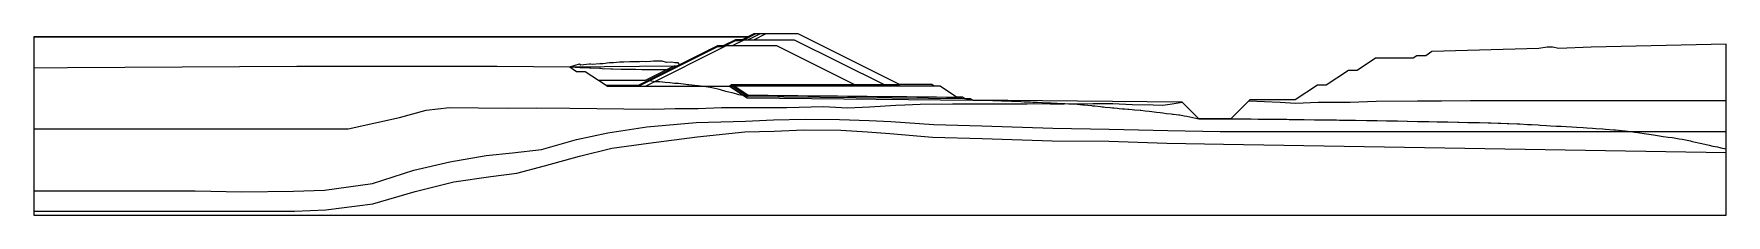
# Model space of a CAD drawing. Extents: x 0 to 574, y 1568 to 1629.
import ezdxf

# ---------------------------------------------------------------- set-up
doc = ezdxf.new("R2010")
doc.units = 0

msp = doc.modelspace()

# ---------------------------------------------------------------- linework, layer by layer
at = {"layer": 'EXTERNAL', "color": 6}
msp.add_lwpolyline([(0, 1596.75), (0, 1575.77), (0, 1568.84), (0, 1567.51), (574.39, 1567.51), (574.39, 1588.72), (574.39, 1595.84), (574.39, 1606.37), (574.39, 1625.54), (528.62, 1624.5), (517.65, 1624.01), (515.45, 1624.5), (513.63, 1624.5), (510.84, 1624), (474.55, 1622.99), (472.46, 1621.6), (469.46, 1621.6), (468.21, 1620.76), (455.41, 1620.77), (449.16, 1616.6), (446.16, 1616.6), (438.66, 1611.6), (435.66, 1611.6), (428.16, 1606.6), (412.71, 1606.6), (412.38, 1606.27), (406.26, 1600.16), (395.46, 1600.16), (389.78, 1605.78), (318.69, 1606.49), (317.93, 1607), (315.93, 1607.02), (315.17, 1607.53), (313.17, 1607.55), (307.58, 1611.27), (305.58, 1611.27), (304.83, 1611.77), (293.83, 1611.77), (259.37, 1629), (248.37, 1629), (246.37, 1629), (244.97, 1629), (244.37, 1629), (242.37, 1628), (0, 1628), (0, 1617.51), (0, 1596.75)], dxfattribs=at)
at = {"layer": 'MATERIAL', "color": 3}
for points in [[(0, 1617.51), (11.42, 1617.58), (89.3, 1618), (140.15, 1618.04), (157.23, 1618.05), (181.92, 1617.77), (184.18, 1616.26), (187.18, 1616.26), (191.67, 1613.26), (194.22, 1611.56), (194.68, 1611.26), (204.65, 1611.26), (205.25, 1611.56), (218.38, 1618.13), (232.12, 1625), (234.12, 1625), (238.12, 1627), (240.37, 1627), (242.37, 1628)], [(234.72, 1625), (235.12, 1625), (237.12, 1625), (241.12, 1627), (240.97, 1627), (240.37, 1626.7), (239.52, 1626.7)], [(234.72, 1625), (238.12, 1626.7), (239.52, 1626.7)], [(240.37, 1627), (240.97, 1627)], [(240.97, 1627), (244.97, 1629)], [(241.12, 1627), (242.37, 1627), (246.37, 1629)], [(242.37, 1627), (244.37, 1627), (258.12, 1627), (288.58, 1611.77), (293.83, 1611.77)], [(244.37, 1627), (248.37, 1629)], [(205.25, 1611.26), (218.98, 1618.13), (232.12, 1624.7), (234.12, 1624.7)], [(207.65, 1611.26), (235.12, 1625)], [(234.12, 1625), (234.72, 1625)], [(234.12, 1624.7), (234.72, 1625)], [(237.12, 1625), (252.12, 1625), (278.58, 1611.77), (288.58, 1611.77)], [(181.92, 1617.77), (217.36, 1618.12)], [(191.67, 1613.26), (207.65, 1613.26), (217.36, 1618.12), (218.38, 1618.13)], [(194.22, 1611.56), (205.25, 1611.56)], [(204.65, 1611.26), (205.25, 1611.26), (207.65, 1611.26)], [(207.65, 1611.26), (208.65, 1611.26)], [(208.65, 1611.26), (236.1, 1611.27), (236.85, 1611.77), (278.58, 1611.77)], [(236.98, 1611.27), (236.1, 1611.27), (242.12, 1607.26), (318.69, 1606.49)], [(305.58, 1611.27), (237.87, 1611.27), (236.98, 1611.27), (242.32, 1607.72), (315.93, 1607.02)], [(237.87, 1611.27), (242.47, 1608.22), (313.17, 1607.55)], [(0, 1596.75), (106.68, 1596.75), (124.1, 1600.61), (133.12, 1603.1), (141.08, 1603.99), (160.74, 1603.77), (170.67, 1603.88), (181.92, 1603.77), (200.26, 1603.55), (210.42, 1603.45), (217.63, 1603.66), (225.49, 1603.66), (233.35, 1603.99), (244.49, 1603.99), (255.62, 1603.99), (268.07, 1604.32), (276.15, 1603.88), (283.69, 1604.21), (292.53, 1604.76), (295.63, 1604.92), (300.83, 1605.19), (311.81, 1605.28), (314.26, 1605.3), (325.07, 1605.3), (330.02, 1605.3), (337.19, 1605.3), (339.25, 1605.38), (345.01, 1605.32), (349.76, 1605.32), (359.51, 1605.33), (366.17, 1605.33), (372.75, 1605.07), (379.94, 1604.88), (383.19, 1604.82), (386.31, 1605.27), (389.78, 1605.78)], [(412.38, 1606.27), (423, 1605.78), (428.21, 1605.49), (435.88, 1605.88), (446.8, 1605.78), (455.65, 1606.17), (469.61, 1606.27), (477.77, 1606.27), (487.6, 1606.37), (493.21, 1606.37), (574.39, 1606.37)], [(0, 1575.77), (54.78, 1575.77), (70.55, 1575.41), (88.11, 1575.59), (98.68, 1575.94), (114.99, 1578.27), (128.97, 1582.75), (141.15, 1585.62), (153.52, 1587.77), (162.51, 1588.64), (172.36, 1589.72), (184.19, 1593.12), (194.77, 1595.45), (208.03, 1597.42), (224.85, 1598.88), (241.51, 1599.42), (251.07, 1599.82), (261.82, 1600.02), (273.43, 1599.99), (283.53, 1599.62), (290.89, 1599.22), (305.43, 1598.23), (321.76, 1597.83), (345.85, 1597.03), (364.97, 1596.63), (384.88, 1596.24), (402.6, 1595.84), (574.39, 1595.84)], [(0, 1568.84), (88.52, 1568.84), (99.1, 1569.36), (115.04, 1571.32), (129.41, 1575.5), (142.6, 1578.77), (155.14, 1580.6), (163.9, 1581.77), (173.3, 1584.26), (185.19, 1587.52), (196.17, 1590.27), (208.58, 1591.97), (225.17, 1594.05), (241.37, 1595.75), (251.3, 1596.02), (261.36, 1596.41), (273.9, 1596.28), (282.91, 1595.75), (290.49, 1595.23), (304.99, 1593.93), (321.84, 1593.53), (345.62, 1592.75), (364.83, 1592.62), (384.55, 1591.97), (403.76, 1591.57), (574.39, 1588.72)]]:
    msp.add_lwpolyline(points, dxfattribs=at)
at = {"layer": 'WATER_TABLE', "color": 5}
msp.add_lwpolyline([(0, 1628), (3.46, 1628), (6.92, 1628), (10.39, 1628), (13.85, 1628), (17.31, 1628), (20.77, 1628), (24.24, 1628), (27.7, 1628), (31.16, 1628), (34.62, 1628), (38.09, 1628), (41.55, 1628), (45.01, 1628), (48.47, 1628), (51.94, 1628), (55.4, 1628), (58.86, 1628), (62.32, 1628), (65.79, 1628), (69.25, 1628), (72.71, 1628), (76.17, 1628), (79.64, 1628), (83.1, 1628), (86.56, 1628), (90.02, 1628), (93.49, 1628), (96.95, 1628), (100.41, 1628), (103.87, 1628), (107.34, 1628), (110.8, 1628), (114.26, 1628), (117.72, 1628), (121.18, 1628), (124.65, 1628), (128.11, 1628), (131.57, 1628), (135.03, 1628), (138.5, 1628), (141.96, 1628), (145.42, 1628), (148.88, 1628), (152.35, 1628), (155.81, 1628), (159.27, 1628), (162.73, 1628), (166.2, 1628), (169.66, 1628), (169.66, 1628), (173.12, 1628), (173.12, 1628), (176.58, 1628), (176.58, 1628), (180.05, 1628), (180.05, 1628), (183.51, 1628), (186.97, 1628), (190.43, 1628), (193.9, 1628), (197.36, 1628), (200.82, 1628), (204.28, 1628), (207.75, 1628), (211.21, 1628), (214.67, 1628), (218.13, 1628), (221.59, 1628), (225.06, 1628), (228.52, 1628), (231.98, 1628), (235.44, 1628), (238.91, 1628), (242.37, 1628), (240.39, 1627), (240.37, 1626.99), (240.28, 1626.99), (238.12, 1626.99), (237.97, 1626.91), (234.19, 1625), (234.12, 1624.97), (233.9, 1624.97), (232.12, 1624.97), (229.28, 1623.53), (228.72, 1623.24), (228, 1622.87), (225.33, 1621.53), (224.41, 1621.06), (221.95, 1619.83), (220.85, 1619.26), (219.21, 1618.54), (218.71, 1619.18), (218.02, 1619.16), (217.53, 1619.16), (216.56, 1619.35), (214.75, 1619.33), (213.23, 1619.75), (211.43, 1619.71), (210.29, 1619.78), (209.27, 1619.61), (207.54, 1619.55), (206.57, 1619.66), (205.59, 1619.55), (203.77, 1619.47), (202.25, 1619.48), (200.29, 1619.36), (198.82, 1619.35), (196.71, 1619.18), (195.4, 1619.15), (193.07, 1618.88), (192.06, 1618.88), (189.48, 1618.6), (188.99, 1618.69), (188.44, 1618.71), (185.71, 1618.35), (185.04, 1618.69), (182.19, 1617.77), (185.31, 1617.62), (185.69, 1617.6), (188.61, 1617.5), (189.06, 1617.47), (192.03, 1617.35), (192.45, 1617.31), (192.84, 1617.3), (195.89, 1617.14), (196.43, 1617.14), (199.34, 1617.03), (199.96, 1617.03), (202.78, 1616.97), (203.46, 1616.98), (204.33, 1616.97), (206.33, 1616.95), (206.95, 1616.95), (207.69, 1616.95), (209.34, 1616.94), (210.49, 1616.94), (213.02, 1616.95), (214.04, 1616.95), (215.05, 1616.96), (215.77, 1616.97), (216.07, 1616.97), (215.14, 1616.48), (214.56, 1616.16), (211.97, 1614.77), (209.07, 1613.18), (210.78, 1612.89), (210.88, 1612.88), (212.49, 1612.8), (214.32, 1612.6), (215.89, 1612.5), (217.46, 1612.33), (218.76, 1612.23), (221.33, 1611.93), (221.84, 1611.88), (222.27, 1611.82), (225.24, 1611.5), (225.47, 1611.47), (227.16, 1611.27), (228.88, 1611.04), (229.14, 1610.99), (232.1, 1610.31), (232.97, 1610.13), (234.73, 1609.55), (235.84, 1609.34), (236.86, 1609.15), (238.46, 1608.62), (239.16, 1608.47), (240.62, 1608.26), (241.02, 1608.25), (241.55, 1608.24), (241.78, 1608.24), (242.47, 1608.22), (245.84, 1608.19), (249.21, 1608.16), (252.57, 1608.13), (255.94, 1608.1), (259.3, 1608.06), (262.67, 1608.03), (266.04, 1608), (269.4, 1607.97), (272.77, 1607.93), (276.14, 1607.9), (279.5, 1607.87), (282.87, 1607.84), (286.23, 1607.8), (289.6, 1607.77), (292.97, 1607.74), (296.33, 1607.71), (299.7, 1607.68), (303.07, 1607.64), (306.43, 1607.61), (309.8, 1607.58), (313.17, 1607.55), (314.1, 1607.34), (315.93, 1607.02), (317.09, 1606.85), (318.69, 1606.49), (322.08, 1606.46), (325.44, 1606.38), (328.45, 1606.28), (328.99, 1606.26), (331.8, 1606.15), (332.53, 1606.12), (335.03, 1606.02), (336.15, 1605.98), (338.27, 1605.89), (339.12, 1605.85), (340.7, 1605.78), (342.23, 1605.72), (344.12, 1605.64), (345.24, 1605.59), (349.34, 1605.41), (349.71, 1605.4), (349.98, 1605.38), (351.29, 1605.32), (352.99, 1605.22), (353.07, 1605.22), (355.99, 1604.98), (356.22, 1604.96), (356.48, 1604.94), (359.03, 1604.65), (359.35, 1604.62), (359.59, 1604.6), (360.07, 1604.54), (362, 1604.32), (362.64, 1604.27), (363.03, 1604.23), (363.66, 1604.16), (365.36, 1603.97), (366.07, 1603.91), (366.6, 1603.86), (367.7, 1603.76), (368.42, 1603.7), (369.47, 1603.62), (370.14, 1603.56), (371.26, 1603.47), (371.69, 1603.43), (372.8, 1603.33), (373.63, 1603.26), (375.46, 1603.12), (375.52, 1603.11), (375.73, 1603.09), (377.2, 1602.93), (378.61, 1602.74), (379.5, 1602.64), (381.1, 1602.44), (382.28, 1602.28), (383.18, 1602.17), (384.4, 1602.01), (385.99, 1601.82), (386.42, 1601.77), (386.76, 1601.74), (388.62, 1601.51), (389.01, 1601.48), (390.45, 1601.25), (391.37, 1601.12), (395.46, 1600.16), (399.06, 1600.16), (402.66, 1600.16), (406.26, 1600.16), (409.97, 1600.16), (410.23, 1600.16), (412.78, 1600.14), (413.08, 1600.14), (413.11, 1600.14), (413.19, 1600.14), (415.56, 1600.12), (416.49, 1600.11), (417.99, 1600.08), (420.59, 1600.06), (420.88, 1600.05), (420.99, 1600.05), (421.13, 1600.05), (424.76, 1600.01), (425.23, 1600.01), (426.13, 1600), (428.27, 1599.97), (429.79, 1599.95), (431.18, 1599.92), (434.63, 1599.88), (434.78, 1599.88), (434.91, 1599.88), (438.61, 1599.84), (439.24, 1599.83), (442.14, 1599.8), (443.14, 1599.78), (445.33, 1599.75), (448.53, 1599.71), (448.59, 1599.71), (448.62, 1599.71), (452.29, 1599.64), (452.55, 1599.64), (455.71, 1599.58), (455.98, 1599.58), (459.15, 1599.52), (459.37, 1599.52), (462.63, 1599.46), (462.79, 1599.46), (466.14, 1599.39), (466.25, 1599.39), (469.68, 1599.33), (469.78, 1599.33), (473.22, 1599.26), (473.46, 1599.26), (476.3, 1599.2), (477.91, 1599.17), (479.36, 1599.14), (479.95, 1599.12), (483.28, 1599.05), (483.71, 1599.04), (486.74, 1598.97), (487.18, 1598.96), (490.09, 1598.89), (490.67, 1598.88), (493.64, 1598.82), (494.53, 1598.79), (497, 1598.74), (497.33, 1598.72), (497.87, 1598.71), (500.07, 1598.63), (500.62, 1598.61), (503.43, 1598.48), (504.35, 1598.43), (506.99, 1598.3), (508.32, 1598.23), (510.64, 1598.11), (511.27, 1598.07), (513.44, 1597.93), (514.73, 1597.86), (516.77, 1597.73), (518.38, 1597.65), (520.14, 1597.54), (522.03, 1597.42), (523.61, 1597.32), (525.81, 1597.21), (527.13, 1597.13), (529.03, 1597), (530.16, 1596.92), (532.58, 1596.75), (533.49, 1596.68), (536.23, 1596.46), (536.82, 1596.41), (539.89, 1596.11), (540.15, 1596.09), (542, 1595.84), (543.38, 1595.65), (543.59, 1595.62), (546.58, 1595.18), (547.32, 1595.07), (549.79, 1594.7), (551.04, 1594.53), (553, 1594.24), (554.74, 1594), (556.22, 1593.8), (558.45, 1593.45), (559.41, 1593.28), (562.26, 1592.66), (562.52, 1592.61), (563.47, 1592.38), (565.59, 1591.9), (566.11, 1591.78), (568.6, 1591.22), (569.89, 1590.94), (571.41, 1590.63), (572.55, 1590.39), (574.39, 1590)], dxfattribs=at)

doc.saveas('drawing.dxf')
